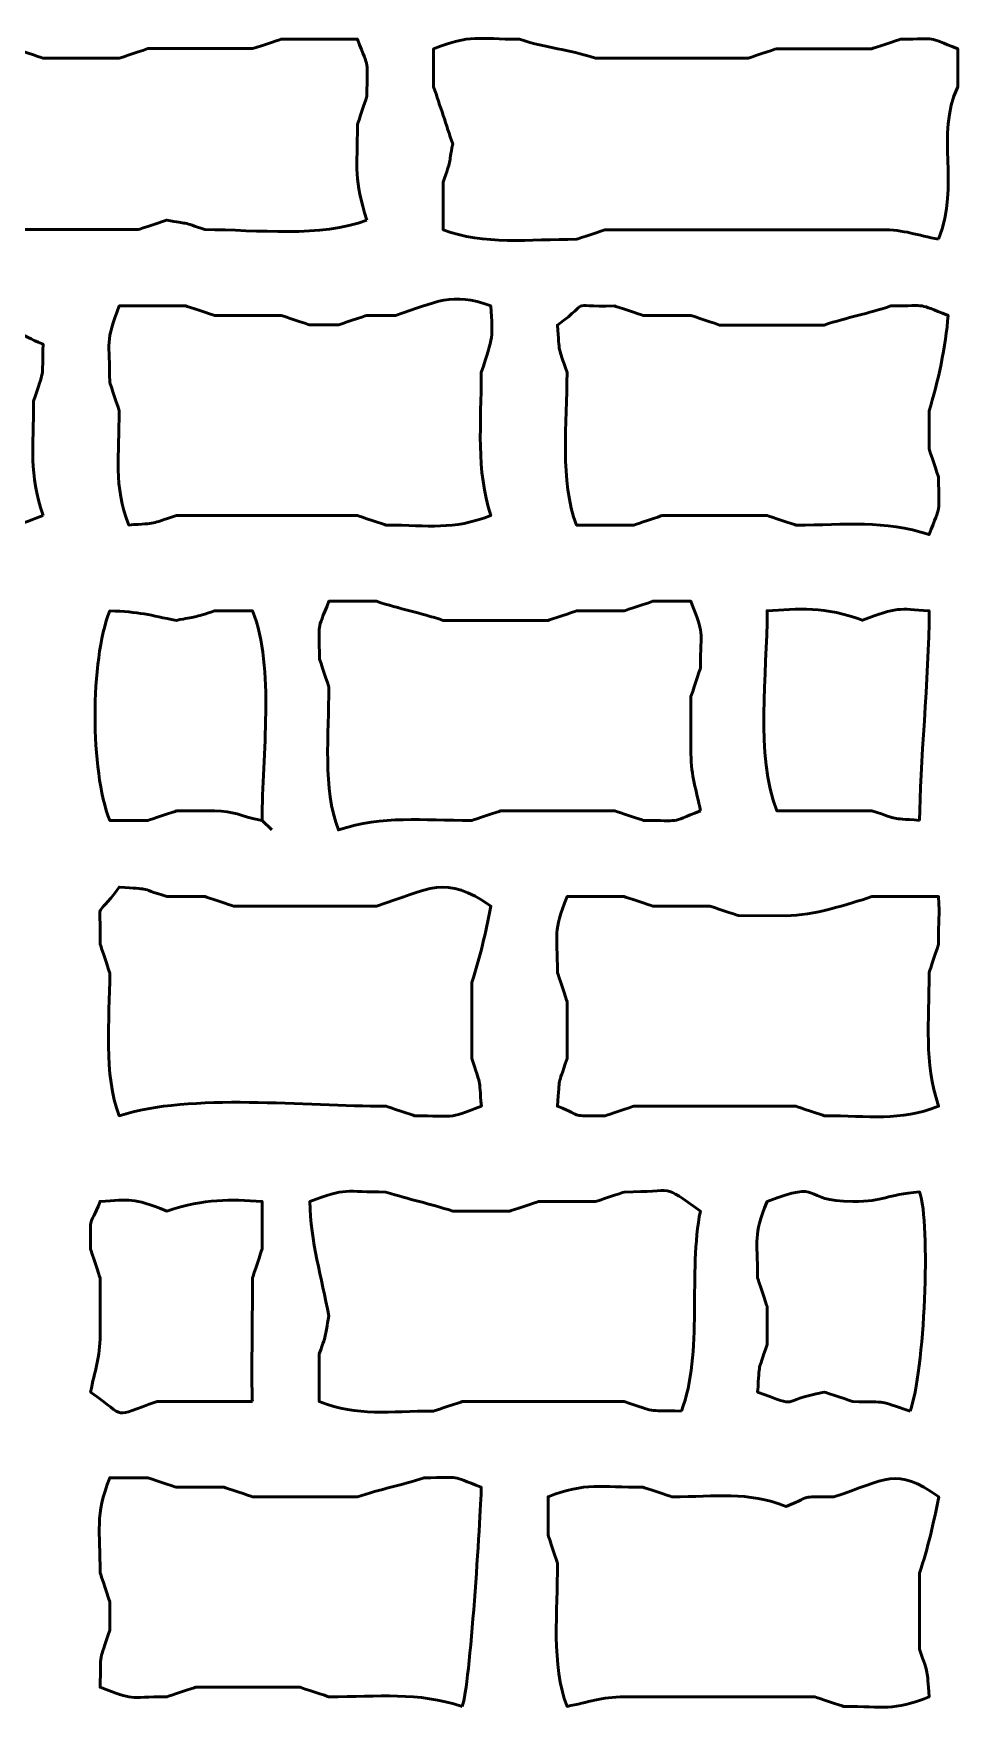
# Model space of a CAD drawing. Header units: centimetres. Extents: x -27.1 to 25.8, y -20 to 19.
# Drawn here: x 22.417 to 23.514, y -1.763 to 0.224 of the extents above; entities that cross this region are included whole.
import ezdxf

# ---------------------------------------------------------------- set-up
doc = ezdxf.new("R2010")
doc.units = ezdxf.units.CM
doc.header["$MEASUREMENT"] = 0
doc.layers.add('layer 1', color=7, linetype='Continuous')

msp = doc.modelspace()

# ---------------------------------------------------------------- linework, layer by layer
at = {"layer": 'layer 1', "color": 225, "lineweight": 50}
for points, knots in [([(22.81125, 0.00298), (22.75699, -0.01808), (22.68156, -0.00829), (22.61945, -0.00829), (22.61945, -0.00829), (22.59172, 0.00167), (22.60011, -0.00199), (22.57432, 0.00298), (22.57432, 0.00298), (22.57366, 0.00271), (22.54237, -0.00761), (22.54048, -0.0083), (22.54048, -0.0083), (22.54048, -0.0083), (22.33738, -0.0083), (22.33738, -0.0083), (22.33738, -0.0083), (22.33672, -0.00857), (22.30543, -0.01889), (22.30353, -0.01958), (22.30353, -0.01958), (22.24081, -0.01959), (22.25034, -0.03145), (22.20199, 0.00298), (22.20199, 0.00298), (22.20505, 0.04172), (22.20159, 0.02332), (22.21328, 0.05938), (22.21328, 0.05938), (22.21328, 0.05938), (22.21328, 0.09323), (22.21328, 0.09323), (22.21328, 0.09323), (22.21328, 0.14041), (22.1947, 0.15388), (22.19069, 0.20606), (22.19069, 0.20606), (22.2368, 0.22394), (22.26256, 0.21735), (22.31483, 0.21735), (22.31483, 0.21735), (22.31549, 0.21708), (22.34678, 0.20675), (22.34867, 0.20605), (22.34867, 0.20605), (22.34867, 0.20605), (22.39379, 0.20606), (22.39379, 0.20606), (22.39379, 0.20606), (22.39446, 0.20579), (22.42577, 0.19546), (22.42765, 0.19479), (22.42765, 0.19479), (22.42765, 0.19479), (22.51792, 0.19479), (22.51792, 0.19479), (22.51792, 0.19479), (22.51859, 0.19506), (22.54986, 0.20537), (22.55177, 0.20605), (22.55177, 0.20605), (22.55177, 0.20605), (22.67587, 0.20605), (22.67587, 0.20605), (22.67587, 0.20605), (22.67654, 0.20632), (22.70783, 0.21667), (22.70972, 0.21735), (22.70972, 0.21735), (22.70972, 0.21735), (22.79998, 0.21733), (22.79998, 0.21733), (22.79998, 0.21733), (22.81497, 0.17874), (22.81126, 0.19603), (22.81125, 0.14965), (22.81125, 0.14965), (22.81098, 0.14898), (22.80066, 0.11769), (22.79998, 0.1158), (22.79998, 0.1158), (22.79998, 0.06261), (22.7955, 0.05161), (22.81125, 0.00298)], [0, 0, 0, 0, 0.0454545, 0.0454545, 0.0454545, 0.0454545, 0.0909091, 0.0909091, 0.0909091, 0.0909091, 0.1363636, 0.1363636, 0.1363636, 0.1363636, 0.1818182, 0.1818182, 0.1818182, 0.1818182, 0.2272727, 0.2272727, 0.2272727, 0.2272727, 0.2727273, 0.2727273, 0.2727273, 0.2727273, 0.3181818, 0.3181818, 0.3181818, 0.3181818, 0.3636364, 0.3636364, 0.3636364, 0.3636364, 0.4090909, 0.4090909, 0.4090909, 0.4090909, 0.4545455, 0.4545455, 0.4545455, 0.4545455, 0.5, 0.5, 0.5, 0.5, 0.5454545, 0.5454545, 0.5454545, 0.5454545, 0.5909091, 0.5909091, 0.5909091, 0.5909091, 0.6363636, 0.6363636, 0.6363636, 0.6363636, 0.6818182, 0.6818182, 0.6818182, 0.6818182, 0.7272727, 0.7272727, 0.7272727, 0.7272727, 0.7727273, 0.7727273, 0.7727273, 0.7727273, 0.8181818, 0.8181818, 0.8181818, 0.8181818, 0.8636364, 0.8636364, 0.8636364, 0.8636364, 0.9090909, 0.9090909, 0.9090909, 0.9090909, 1, 1, 1, 1]), ([(23.48821, -0.01968), (23.46322, -0.01494), (23.44758, -0.00839), (23.42052, -0.00838), (23.42052, -0.00838), (23.42052, -0.00838), (23.2513, -0.00838), (23.2513, -0.00838), (23.2513, -0.00838), (23.2513, -0.00838), (23.09335, -0.00839), (23.09335, -0.00839), (23.09335, -0.00839), (23.09268, -0.00866), (23.06138, -0.01898), (23.0595, -0.01968), (23.0595, -0.01968), (23.00393, -0.01966), (22.94916, -0.02685), (22.90154, -0.00838), (22.90154, -0.00838), (22.90154, -0.00838), (22.90154, 0.04803), (22.90154, 0.04803), (22.90154, 0.04803), (22.91152, 0.07575), (22.90784, 0.06737), (22.91283, 0.09316), (22.91283, 0.09316), (22.90501, 0.11574), (22.89806, 0.13825), (22.89027, 0.16085), (22.89027, 0.16085), (22.89027, 0.16085), (22.89027, 0.20596), (22.89027, 0.20596), (22.89027, 0.20596), (22.9347, 0.22322), (22.94179, 0.21725), (22.99181, 0.21725), (22.99181, 0.21725), (23.02685, 0.20588), (23.04704, 0.20605), (23.08208, 0.19469), (23.08208, 0.19469), (23.08208, 0.19469), (23.12721, 0.19471), (23.12721, 0.19471), (23.12721, 0.19471), (23.12721, 0.19471), (23.2626, 0.19471), (23.2626, 0.19471), (23.2626, 0.19471), (23.26327, 0.19498), (23.29455, 0.20528), (23.29643, 0.20596), (23.29643, 0.20596), (23.29643, 0.20596), (23.40925, 0.20596), (23.40925, 0.20596), (23.40925, 0.20596), (23.40992, 0.20623), (23.44122, 0.21658), (23.44311, 0.21726), (23.44311, 0.21726), (23.48949, 0.21725), (23.4722, 0.22096), (23.5108, 0.20596), (23.5108, 0.20596), (23.5108, 0.20596), (23.5108, 0.16085), (23.5108, 0.16085), (23.5108, 0.16085), (23.48404, 0.10207), (23.51405, 0.04679), (23.48821, -0.01968)], [0, 0, 0, 0, 0.05, 0.05, 0.05, 0.05, 0.1, 0.1, 0.1, 0.1, 0.15, 0.15, 0.15, 0.15, 0.2, 0.2, 0.2, 0.2, 0.25, 0.25, 0.25, 0.25, 0.3, 0.3, 0.3, 0.3, 0.35, 0.35, 0.35, 0.35, 0.4, 0.4, 0.4, 0.4, 0.45, 0.45, 0.45, 0.45, 0.5, 0.5, 0.5, 0.5, 0.55, 0.55, 0.55, 0.55, 0.6, 0.6, 0.6, 0.6, 0.65, 0.65, 0.65, 0.65, 0.7, 0.7, 0.7, 0.7, 0.75, 0.75, 0.75, 0.75, 0.8, 0.8, 0.8, 0.8, 0.85, 0.85, 0.85, 0.85, 0.9, 0.9, 0.9, 0.9, 1, 1, 1, 1]), ([(22.94664, -0.17758), (22.94666, -0.23892), (22.94027, -0.29234), (22.95794, -0.34682), (22.95794, -0.34682), (22.91184, -0.3647), (22.88609, -0.35811), (22.83382, -0.35811), (22.83382, -0.35811), (22.83315, -0.35784), (22.80185, -0.34749), (22.79998, -0.34681), (22.79998, -0.34681), (22.79998, -0.34681), (22.67587, -0.34681), (22.67587, -0.34681), (22.67587, -0.34681), (22.67587, -0.34681), (22.61947, -0.34682), (22.61947, -0.34682), (22.61947, -0.34682), (22.61947, -0.34682), (22.58562, -0.34681), (22.58562, -0.34681), (22.58562, -0.34681), (22.55251, -0.35778), (22.56486, -0.35536), (22.52919, -0.35811), (22.52919, -0.35811), (22.5111, -0.31141), (22.51794, -0.27609), (22.51794, -0.22271), (22.51794, -0.22271), (22.51767, -0.22205), (22.50733, -0.19076), (22.50665, -0.18887), (22.50665, -0.18887), (22.50665, -0.14), (22.50118, -0.14181), (22.51794, -0.09861), (22.51794, -0.09861), (22.51794, -0.09861), (22.59691, -0.09859), (22.59691, -0.09859), (22.59691, -0.09859), (22.59758, -0.09886), (22.62888, -0.1092), (22.63076, -0.10988), (22.63076, -0.10988), (22.63076, -0.10988), (22.70974, -0.10987), (22.70974, -0.10987), (22.70974, -0.10987), (22.71041, -0.11014), (22.7417, -0.12047), (22.74359, -0.12117), (22.74359, -0.12117), (22.74359, -0.12117), (22.77743, -0.12115), (22.77743, -0.12115), (22.77743, -0.12115), (22.7781, -0.12088), (22.80939, -0.11056), (22.81128, -0.10987), (22.81128, -0.10987), (22.81128, -0.10987), (22.84512, -0.10988), (22.84512, -0.10988), (22.84512, -0.10988), (22.89429, -0.09395), (22.91136, -0.08154), (22.95796, -0.09861), (22.95796, -0.09861), (22.9604, -0.13703), (22.96093, -0.13355), (22.94664, -0.17758)], [0, 0, 0, 0, 0.05, 0.05, 0.05, 0.05, 0.1, 0.1, 0.1, 0.1, 0.15, 0.15, 0.15, 0.15, 0.2, 0.2, 0.2, 0.2, 0.25, 0.25, 0.25, 0.25, 0.3, 0.3, 0.3, 0.3, 0.35, 0.35, 0.35, 0.35, 0.4, 0.4, 0.4, 0.4, 0.45, 0.45, 0.45, 0.45, 0.5, 0.5, 0.5, 0.5, 0.55, 0.55, 0.55, 0.55, 0.6, 0.6, 0.6, 0.6, 0.65, 0.65, 0.65, 0.65, 0.7, 0.7, 0.7, 0.7, 0.75, 0.75, 0.75, 0.75, 0.8, 0.8, 0.8, 0.8, 0.85, 0.85, 0.85, 0.85, 0.9, 0.9, 0.9, 0.9, 1, 1, 1, 1]), ([(23.47689, -0.22277), (23.47689, -0.22277), (23.47691, -0.2679), (23.47691, -0.2679), (23.47691, -0.2679), (23.47718, -0.26857), (23.4875, -0.29986), (23.4882, -0.30175), (23.4882, -0.30175), (23.4882, -0.34811), (23.49191, -0.33083), (23.47691, -0.36943), (23.47691, -0.36943), (23.42332, -0.35205), (23.37879, -0.35813), (23.31896, -0.35813), (23.31896, -0.35813), (23.31829, -0.35786), (23.287, -0.34754), (23.28511, -0.34685), (23.28511, -0.34685), (23.28511, -0.34685), (23.16101, -0.34686), (23.16101, -0.34686), (23.16101, -0.34686), (23.16034, -0.34713), (23.12904, -0.35745), (23.12716, -0.35815), (23.12716, -0.35815), (23.12716, -0.35815), (23.05948, -0.35815), (23.05948, -0.35815), (23.05948, -0.35815), (23.0395, -0.30669), (23.04819, -0.23671), (23.04819, -0.17763), (23.04819, -0.17763), (23.03722, -0.14451), (23.03965, -0.15687), (23.0369, -0.12121), (23.0369, -0.12121), (23.08031, -0.09028), (23.04401, -0.09997), (23.10459, -0.09865), (23.10459, -0.09865), (23.10526, -0.09892), (23.13656, -0.10925), (23.13844, -0.10992), (23.13844, -0.10992), (23.13844, -0.10992), (23.19485, -0.10994), (23.19485, -0.10994), (23.19485, -0.10994), (23.19552, -0.11021), (23.22679, -0.12054), (23.2287, -0.12121), (23.2287, -0.12121), (23.2287, -0.12121), (23.30767, -0.12121), (23.30767, -0.12121), (23.30767, -0.12121), (23.30767, -0.12121), (23.31896, -0.12121), (23.31896, -0.12121), (23.31896, -0.12121), (23.31896, -0.12121), (23.3528, -0.12121), (23.3528, -0.12121), (23.3528, -0.12121), (23.38088, -0.11213), (23.40371, -0.10776), (23.43179, -0.09865), (23.43179, -0.09865), (23.47816, -0.09865), (23.46089, -0.09495), (23.49948, -0.10994), (23.49948, -0.10994), (23.49677, -0.14523), (23.48733, -0.19065), (23.47689, -0.22277)], [0, 0, 0, 0, 0.047619, 0.047619, 0.047619, 0.047619, 0.0952381, 0.0952381, 0.0952381, 0.0952381, 0.1428571, 0.1428571, 0.1428571, 0.1428571, 0.1904762, 0.1904762, 0.1904762, 0.1904762, 0.2380952, 0.2380952, 0.2380952, 0.2380952, 0.2857143, 0.2857143, 0.2857143, 0.2857143, 0.3333333, 0.3333333, 0.3333333, 0.3333333, 0.3809524, 0.3809524, 0.3809524, 0.3809524, 0.4285714, 0.4285714, 0.4285714, 0.4285714, 0.4761905, 0.4761905, 0.4761905, 0.4761905, 0.5238095, 0.5238095, 0.5238095, 0.5238095, 0.5714286, 0.5714286, 0.5714286, 0.5714286, 0.6190476, 0.6190476, 0.6190476, 0.6190476, 0.6666667, 0.6666667, 0.6666667, 0.6666667, 0.7142857, 0.7142857, 0.7142857, 0.7142857, 0.7619048, 0.7619048, 0.7619048, 0.7619048, 0.8095238, 0.8095238, 0.8095238, 0.8095238, 0.8571429, 0.8571429, 0.8571429, 0.8571429, 0.9047619, 0.9047619, 0.9047619, 0.9047619, 1, 1, 1, 1]), ([(22.42773, -0.34683), (22.38632, -0.36292), (22.39642, -0.35812), (22.34876, -0.35811), (22.34876, -0.35811), (22.34809, -0.35784), (22.31679, -0.34752), (22.31491, -0.34683), (22.31491, -0.34683), (22.31491, -0.34683), (22.24722, -0.34682), (22.24722, -0.34682), (22.24722, -0.34682), (22.20907, -0.34682), (22.20914, -0.35496), (22.16823, -0.35811), (22.16823, -0.35811), (22.14643, -0.30199), (22.14644, -0.18857), (22.16823, -0.13245), (22.16823, -0.13245), (22.16823, -0.13245), (22.22464, -0.13247), (22.22464, -0.13247), (22.22464, -0.13247), (22.2253, -0.13274), (22.25659, -0.14304), (22.25848, -0.14372), (22.25848, -0.14372), (22.25848, -0.14372), (22.29233, -0.14372), (22.29233, -0.14372), (22.29233, -0.14372), (22.29233, -0.14372), (22.33746, -0.14374), (22.33746, -0.14374), (22.33746, -0.14374), (22.33812, -0.14347), (22.36941, -0.13315), (22.37129, -0.13245), (22.37129, -0.13245), (22.41664, -0.13247), (22.39362, -0.13049), (22.42772, -0.14374), (22.42772, -0.14374), (22.42678, -0.18809), (22.42935, -0.17158), (22.41645, -0.21143), (22.41645, -0.21143), (22.41645, -0.26809), (22.41104, -0.29539), (22.42773, -0.34683)], [0, 0, 0, 0, 0.0714286, 0.0714286, 0.0714286, 0.0714286, 0.1428571, 0.1428571, 0.1428571, 0.1428571, 0.2142857, 0.2142857, 0.2142857, 0.2142857, 0.2857143, 0.2857143, 0.2857143, 0.2857143, 0.3571429, 0.3571429, 0.3571429, 0.3571429, 0.4285714, 0.4285714, 0.4285714, 0.4285714, 0.5, 0.5, 0.5, 0.5, 0.5714286, 0.5714286, 0.5714286, 0.5714286, 0.6428571, 0.6428571, 0.6428571, 0.6428571, 0.7142857, 0.7142857, 0.7142857, 0.7142857, 0.7857143, 0.7857143, 0.7857143, 0.7857143, 0.8571429, 0.8571429, 0.8571429, 0.8571429, 1, 1, 1, 1]), ([(23.20624, -0.69664), (23.16765, -0.71162), (23.18493, -0.70792), (23.13855, -0.70792), (23.13855, -0.70792), (23.13788, -0.70765), (23.10658, -0.6973), (23.10471, -0.69664), (23.10471, -0.69664), (23.10471, -0.69664), (23.07086, -0.69662), (23.07086, -0.69662), (23.07086, -0.69662), (23.07086, -0.69662), (22.96931, -0.69662), (22.96931, -0.69662), (22.96931, -0.69662), (22.96865, -0.69689), (22.93736, -0.70724), (22.93545, -0.70791), (22.93545, -0.70791), (22.87564, -0.70791), (22.83109, -0.70182), (22.77752, -0.71919), (22.77752, -0.71919), (22.75864, -0.67054), (22.76622, -0.60599), (22.76623, -0.54994), (22.76623, -0.54994), (22.76596, -0.54927), (22.75563, -0.51799), (22.75496, -0.5161), (22.75496, -0.5161), (22.75496, -0.46973), (22.75125, -0.48702), (22.76623, -0.44841), (22.76623, -0.44841), (22.76623, -0.44841), (22.82265, -0.44842), (22.82265, -0.44842), (22.82265, -0.44842), (22.85071, -0.45752), (22.87355, -0.46187), (22.90162, -0.471), (22.90162, -0.471), (22.90162, -0.471), (22.93547, -0.471), (22.93547, -0.471), (22.93547, -0.471), (22.93547, -0.471), (22.94676, -0.471), (22.94676, -0.471), (22.94676, -0.471), (22.94676, -0.471), (23.02574, -0.471), (23.02574, -0.471), (23.02574, -0.471), (23.02641, -0.47073), (23.0577, -0.46038), (23.05959, -0.45971), (23.05959, -0.45971), (23.05959, -0.45971), (23.11599, -0.45971), (23.11599, -0.45971), (23.11599, -0.45971), (23.11666, -0.45944), (23.14795, -0.44909), (23.14984, -0.44842), (23.14984, -0.44842), (23.14984, -0.44842), (23.19497, -0.44841), (23.19497, -0.44841), (23.19497, -0.44841), (23.21104, -0.48983), (23.20624, -0.47972), (23.20622, -0.5274), (23.20622, -0.5274), (23.20595, -0.52807), (23.19565, -0.55937), (23.19497, -0.56124), (23.19497, -0.56124), (23.19497, -0.56124), (23.19495, -0.62893), (23.19495, -0.62893), (23.19495, -0.62893), (23.19497, -0.656), (23.20152, -0.67165), (23.20624, -0.69664)], [0, 0, 0, 0, 0.0434783, 0.0434783, 0.0434783, 0.0434783, 0.0869565, 0.0869565, 0.0869565, 0.0869565, 0.1304348, 0.1304348, 0.1304348, 0.1304348, 0.173913, 0.173913, 0.173913, 0.173913, 0.2173913, 0.2173913, 0.2173913, 0.2173913, 0.2608696, 0.2608696, 0.2608696, 0.2608696, 0.3043478, 0.3043478, 0.3043478, 0.3043478, 0.3478261, 0.3478261, 0.3478261, 0.3478261, 0.3913043, 0.3913043, 0.3913043, 0.3913043, 0.4347826, 0.4347826, 0.4347826, 0.4347826, 0.4782609, 0.4782609, 0.4782609, 0.4782609, 0.5217391, 0.5217391, 0.5217391, 0.5217391, 0.5652174, 0.5652174, 0.5652174, 0.5652174, 0.6086957, 0.6086957, 0.6086957, 0.6086957, 0.6521739, 0.6521739, 0.6521739, 0.6521739, 0.6956522, 0.6956522, 0.6956522, 0.6956522, 0.7391304, 0.7391304, 0.7391304, 0.7391304, 0.7826087, 0.7826087, 0.7826087, 0.7826087, 0.826087, 0.826087, 0.826087, 0.826087, 0.8695652, 0.8695652, 0.8695652, 0.8695652, 0.9130435, 0.9130435, 0.9130435, 0.9130435, 1, 1, 1, 1]), ([(23.46569, -0.70784), (23.42695, -0.70479), (23.44535, -0.70823), (23.40928, -0.69656), (23.40928, -0.69656), (23.40928, -0.69656), (23.29646, -0.69655), (23.29646, -0.69655), (23.29646, -0.69655), (23.27106, -0.63111), (23.28517, -0.53389), (23.28517, -0.45961), (23.28517, -0.45961), (23.32062, -0.45735), (23.35512, -0.45425), (23.39801, -0.4709), (23.39801, -0.4709), (23.44002, -0.45459), (23.44022, -0.45728), (23.47698, -0.45962), (23.47698, -0.45962), (23.47698, -0.53904), (23.46571, -0.64525), (23.46569, -0.70784)], [0, 0, 0, 0, 0.1428571, 0.1428571, 0.1428571, 0.1428571, 0.2857143, 0.2857143, 0.2857143, 0.2857143, 0.4285714, 0.4285714, 0.4285714, 0.4285714, 0.5714286, 0.5714286, 0.5714286, 0.5714286, 0.7142857, 0.7142857, 0.7142857, 0.7142857, 1, 1, 1, 1]), ([(22.68719, -0.70796), (22.6594, -0.70259), (22.65464, -0.69668), (22.63077, -0.69666), (22.63077, -0.69666), (22.63077, -0.69666), (22.58565, -0.69668), (22.58565, -0.69668), (22.58565, -0.69668), (22.58499, -0.69695), (22.55369, -0.70727), (22.55181, -0.70795), (22.55181, -0.70795), (22.55181, -0.70795), (22.50668, -0.70796), (22.50668, -0.70796), (22.50668, -0.70796), (22.48348, -0.64816), (22.48348, -0.51951), (22.50666, -0.45974), (22.50666, -0.45974), (22.54184, -0.46053), (22.55388, -0.46501), (22.58565, -0.47102), (22.58565, -0.47102), (22.60989, -0.46592), (22.60504, -0.46827), (22.63077, -0.45974), (22.63077, -0.45974), (22.63077, -0.45974), (22.6759, -0.45972), (22.6759, -0.45972), (22.6759, -0.45972), (22.7024, -0.52795), (22.68719, -0.63064), (22.68719, -0.70796), (22.68719, -0.70796), (22.68719, -0.70796), (22.69846, -0.71924), (22.69846, -0.71924)], [0, 0, 0, 0, 0.0909091, 0.0909091, 0.0909091, 0.0909091, 0.1818182, 0.1818182, 0.1818182, 0.1818182, 0.2727273, 0.2727273, 0.2727273, 0.2727273, 0.3636364, 0.3636364, 0.3636364, 0.3636364, 0.4545455, 0.4545455, 0.4545455, 0.4545455, 0.5454545, 0.5454545, 0.5454545, 0.5454545, 0.6363636, 0.6363636, 0.6363636, 0.6363636, 0.7272727, 0.7272727, 0.7272727, 0.7272727, 0.8181818, 0.8181818, 0.8181818, 0.8181818, 1, 1, 1, 1]), ([(22.93545, -0.89973), (22.93545, -0.89973), (22.93545, -0.93357), (22.93545, -0.93357), (22.93545, -0.93357), (22.93545, -0.93357), (22.93545, -0.95613), (22.93545, -0.95613), (22.93545, -0.95613), (22.93545, -0.95613), (22.93545, -0.98998), (22.93545, -0.98998), (22.93545, -0.98998), (22.94643, -1.0231), (22.94401, -1.01074), (22.94674, -1.04639), (22.94674, -1.04639), (22.90532, -1.06247), (22.91543, -1.05767), (22.86775, -1.05768), (22.86775, -1.05768), (22.86708, -1.05741), (22.8358, -1.04708), (22.83391, -1.04639), (22.83391, -1.04639), (22.73878, -1.04641), (22.60227, -1.03035), (22.51801, -1.05767), (22.51801, -1.05767), (22.4991, -1.00901), (22.50672, -0.94448), (22.50672, -0.88843), (22.50672, -0.88843), (22.50645, -0.88776), (22.49612, -0.85648), (22.49543, -0.85459), (22.49543, -0.85459), (22.49677, -0.79399), (22.48706, -0.83031), (22.51801, -0.7869), (22.51801, -0.7869), (22.55674, -0.78995), (22.53833, -0.7865), (22.57441, -0.7982), (22.57441, -0.7982), (22.57441, -0.7982), (22.61954, -0.79818), (22.61954, -0.79818), (22.61954, -0.79818), (22.62021, -0.79845), (22.65148, -0.8088), (22.65338, -0.80947), (22.65338, -0.80947), (22.65338, -0.80947), (22.72107, -0.80947), (22.72107, -0.80947), (22.72107, -0.80947), (22.72107, -0.80947), (22.78876, -0.80948), (22.78876, -0.80948), (22.78876, -0.80948), (22.78876, -0.80948), (22.82259, -0.80947), (22.82259, -0.80947), (22.82259, -0.80947), (22.88531, -0.78914), (22.90413, -0.7711), (22.95798, -0.80947), (22.95798, -0.80947), (22.95192, -0.84166), (22.94531, -0.86927), (22.93545, -0.89973)], [0, 0, 0, 0, 0.0526316, 0.0526316, 0.0526316, 0.0526316, 0.1052632, 0.1052632, 0.1052632, 0.1052632, 0.1578947, 0.1578947, 0.1578947, 0.1578947, 0.2105263, 0.2105263, 0.2105263, 0.2105263, 0.2631579, 0.2631579, 0.2631579, 0.2631579, 0.3157895, 0.3157895, 0.3157895, 0.3157895, 0.3684211, 0.3684211, 0.3684211, 0.3684211, 0.4210526, 0.4210526, 0.4210526, 0.4210526, 0.4736842, 0.4736842, 0.4736842, 0.4736842, 0.5263158, 0.5263158, 0.5263158, 0.5263158, 0.5789474, 0.5789474, 0.5789474, 0.5789474, 0.6315789, 0.6315789, 0.6315789, 0.6315789, 0.6842105, 0.6842105, 0.6842105, 0.6842105, 0.7368421, 0.7368421, 0.7368421, 0.7368421, 0.7894737, 0.7894737, 0.7894737, 0.7894737, 0.8421053, 0.8421053, 0.8421053, 0.8421053, 0.8947368, 0.8947368, 0.8947368, 0.8947368, 1, 1, 1, 1]), ([(23.48821, -0.85454), (23.48794, -0.85521), (23.47761, -0.88653), (23.47692, -0.88839), (23.47692, -0.88839), (23.47691, -0.94822), (23.47085, -0.99276), (23.48821, -1.04637), (23.48821, -1.04637), (23.44153, -1.06448), (23.40619, -1.05764), (23.3528, -1.05762), (23.3528, -1.05762), (23.35214, -1.05735), (23.32086, -1.04705), (23.31897, -1.04637), (23.31897, -1.04637), (23.31897, -1.04637), (23.18357, -1.04637), (23.18357, -1.04637), (23.18357, -1.04637), (23.18357, -1.04637), (23.12716, -1.04635), (23.12716, -1.04635), (23.12716, -1.04635), (23.1265, -1.04662), (23.09521, -1.05696), (23.09333, -1.05764), (23.09333, -1.05764), (23.04799, -1.05762), (23.07102, -1.0596), (23.03692, -1.04635), (23.03692, -1.04635), (23.03996, -1.0076), (23.03652, -1.02601), (23.0482, -0.98993), (23.0482, -0.98993), (23.0482, -0.98993), (23.0482, -0.92225), (23.0482, -0.92225), (23.0482, -0.92225), (23.04793, -0.92158), (23.0376, -0.89029), (23.03692, -0.8884), (23.03692, -0.8884), (23.03692, -0.83955), (23.03144, -0.84134), (23.0482, -0.79814), (23.0482, -0.79814), (23.0482, -0.79814), (23.11589, -0.79815), (23.11589, -0.79815), (23.11589, -0.79815), (23.11656, -0.79842), (23.14785, -0.80874), (23.14974, -0.80943), (23.14974, -0.80943), (23.14974, -0.80943), (23.21743, -0.80944), (23.21743, -0.80944), (23.21743, -0.80944), (23.21809, -0.80971), (23.24938, -0.82002), (23.25127, -0.8207), (23.25127, -0.8207), (23.25127, -0.8207), (23.30767, -0.82071), (23.30767, -0.82071), (23.30767, -0.82071), (23.33947, -0.8207), (23.38048, -0.80745), (23.40922, -0.79815), (23.40922, -0.79815), (23.40922, -0.79815), (23.48821, -0.79814), (23.48821, -0.79814), (23.48821, -0.79814), (23.48989, -0.82378), (23.48741, -0.82263), (23.48821, -0.85454)], [0, 0, 0, 0, 0.047619, 0.047619, 0.047619, 0.047619, 0.0952381, 0.0952381, 0.0952381, 0.0952381, 0.1428571, 0.1428571, 0.1428571, 0.1428571, 0.1904762, 0.1904762, 0.1904762, 0.1904762, 0.2380952, 0.2380952, 0.2380952, 0.2380952, 0.2857143, 0.2857143, 0.2857143, 0.2857143, 0.3333333, 0.3333333, 0.3333333, 0.3333333, 0.3809524, 0.3809524, 0.3809524, 0.3809524, 0.4285714, 0.4285714, 0.4285714, 0.4285714, 0.4761905, 0.4761905, 0.4761905, 0.4761905, 0.5238095, 0.5238095, 0.5238095, 0.5238095, 0.5714286, 0.5714286, 0.5714286, 0.5714286, 0.6190476, 0.6190476, 0.6190476, 0.6190476, 0.6666667, 0.6666667, 0.6666667, 0.6666667, 0.7142857, 0.7142857, 0.7142857, 0.7142857, 0.7619048, 0.7619048, 0.7619048, 0.7619048, 0.8095238, 0.8095238, 0.8095238, 0.8095238, 0.8571429, 0.8571429, 0.8571429, 0.8571429, 0.9047619, 0.9047619, 0.9047619, 0.9047619, 1, 1, 1, 1]), ([(23.45437, -1.40744), (23.41452, -1.39452), (23.43103, -1.39711), (23.38668, -1.39615), (23.38668, -1.39615), (23.38601, -1.39588), (23.35472, -1.38555), (23.35282, -1.38488), (23.35282, -1.38488), (23.29533, -1.39574), (23.32786, -1.40465), (23.27384, -1.38488), (23.27384, -1.38488), (23.27688, -1.34613), (23.27344, -1.36454), (23.28513, -1.32846), (23.28513, -1.32846), (23.28513, -1.32846), (23.28513, -1.28335), (23.28513, -1.28335), (23.28513, -1.28335), (23.28486, -1.28268), (23.27452, -1.25138), (23.27384, -1.2495), (23.27384, -1.2495), (23.27383, -1.20065), (23.26837, -1.20243), (23.28511, -1.15923), (23.28511, -1.15923), (23.35388, -1.13253), (23.32223, -1.15921), (23.38668, -1.15923), (23.38668, -1.15923), (23.42483, -1.15923), (23.42476, -1.15108), (23.46567, -1.14794), (23.46567, -1.14794), (23.47907, -1.18454), (23.47155, -1.36318), (23.45437, -1.40744)], [0, 0, 0, 0, 0.0909091, 0.0909091, 0.0909091, 0.0909091, 0.1818182, 0.1818182, 0.1818182, 0.1818182, 0.2727273, 0.2727273, 0.2727273, 0.2727273, 0.3636364, 0.3636364, 0.3636364, 0.3636364, 0.4545455, 0.4545455, 0.4545455, 0.4545455, 0.5454545, 0.5454545, 0.5454545, 0.5454545, 0.6363636, 0.6363636, 0.6363636, 0.6363636, 0.7272727, 0.7272727, 0.7272727, 0.7272727, 0.8181818, 0.8181818, 0.8181818, 0.8181818, 1, 1, 1, 1]), ([(23.18358, -1.40744), (23.13922, -1.4065), (23.15572, -1.40909), (23.11589, -1.39615), (23.11589, -1.39615), (23.11589, -1.39615), (23.07076, -1.39617), (23.07076, -1.39617), (23.07076, -1.39617), (23.07076, -1.39617), (23.05949, -1.39617), (23.05949, -1.39617), (23.05949, -1.39617), (23.05949, -1.39617), (22.9241, -1.39617), (22.9241, -1.39617), (22.9241, -1.39617), (22.92343, -1.39644), (22.89213, -1.40677), (22.89025, -1.40744), (22.89025, -1.40744), (22.83688, -1.40745), (22.80154, -1.41429), (22.75486, -1.39617), (22.75486, -1.39617), (22.75486, -1.39617), (22.75486, -1.33976), (22.75486, -1.33976), (22.75486, -1.33976), (22.76481, -1.31203), (22.76116, -1.3204), (22.76613, -1.29463), (22.76613, -1.29463), (22.75755, -1.24915), (22.74461, -1.20733), (22.74357, -1.15924), (22.74357, -1.15924), (22.78676, -1.14247), (22.78498, -1.14797), (22.83384, -1.14796), (22.83384, -1.14796), (22.86191, -1.15707), (22.88474, -1.16142), (22.91283, -1.17051), (22.91283, -1.17051), (22.91283, -1.17051), (22.98051, -1.17053), (22.98051, -1.17053), (22.98051, -1.17053), (22.98118, -1.17026), (23.01247, -1.15992), (23.01436, -1.15923), (23.01436, -1.15923), (23.01436, -1.15923), (23.08205, -1.15924), (23.08205, -1.15924), (23.08205, -1.15924), (23.08272, -1.15897), (23.114, -1.14864), (23.11588, -1.14796), (23.11588, -1.14796), (23.17795, -1.14797), (23.15905, -1.13698), (23.20615, -1.17051), (23.20615, -1.17051), (23.19124, -1.2416), (23.20988, -1.33972), (23.18358, -1.40744)], [0, 0, 0, 0, 0.0555556, 0.0555556, 0.0555556, 0.0555556, 0.1111111, 0.1111111, 0.1111111, 0.1111111, 0.1666667, 0.1666667, 0.1666667, 0.1666667, 0.2222222, 0.2222222, 0.2222222, 0.2222222, 0.2777778, 0.2777778, 0.2777778, 0.2777778, 0.3333333, 0.3333333, 0.3333333, 0.3333333, 0.3888889, 0.3888889, 0.3888889, 0.3888889, 0.4444444, 0.4444444, 0.4444444, 0.4444444, 0.5, 0.5, 0.5, 0.5, 0.5555556, 0.5555556, 0.5555556, 0.5555556, 0.6111111, 0.6111111, 0.6111111, 0.6111111, 0.6666667, 0.6666667, 0.6666667, 0.6666667, 0.7222222, 0.7222222, 0.7222222, 0.7222222, 0.7777778, 0.7777778, 0.7777778, 0.7777778, 0.8333333, 0.8333333, 0.8333333, 0.8333333, 0.8888889, 0.8888889, 0.8888889, 0.8888889, 1, 1, 1, 1]), ([(22.67586, -1.39611), (22.67586, -1.39611), (22.56302, -1.39611), (22.56302, -1.39611), (22.56302, -1.39611), (22.50686, -1.41433), (22.52986, -1.41746), (22.48405, -1.38484), (22.48405, -1.38484), (22.48877, -1.35982), (22.49531, -1.3442), (22.49532, -1.31715), (22.49532, -1.31715), (22.49532, -1.31715), (22.49531, -1.30586), (22.49531, -1.30586), (22.49531, -1.30586), (22.49531, -1.30586), (22.49532, -1.24946), (22.49532, -1.24946), (22.49532, -1.24946), (22.49505, -1.24879), (22.48473, -1.21749), (22.48405, -1.21562), (22.48405, -1.21562), (22.48405, -1.17027), (22.48209, -1.19331), (22.49532, -1.1592), (22.49532, -1.1592), (22.53209, -1.15687), (22.53229, -1.1542), (22.57431, -1.17049), (22.57431, -1.17049), (22.62059, -1.15549), (22.64855, -1.15674), (22.68714, -1.1592), (22.68714, -1.1592), (22.68714, -1.1592), (22.68713, -1.21562), (22.68713, -1.21562), (22.68713, -1.21562), (22.68686, -1.21628), (22.67654, -1.24757), (22.67586, -1.24946), (22.67586, -1.24946), (22.67586, -1.27536), (22.67405, -1.39273), (22.67586, -1.39611)], [0, 0, 0, 0, 0.0769231, 0.0769231, 0.0769231, 0.0769231, 0.1538462, 0.1538462, 0.1538462, 0.1538462, 0.2307692, 0.2307692, 0.2307692, 0.2307692, 0.3076923, 0.3076923, 0.3076923, 0.3076923, 0.3846154, 0.3846154, 0.3846154, 0.3846154, 0.4615385, 0.4615385, 0.4615385, 0.4615385, 0.5384615, 0.5384615, 0.5384615, 0.5384615, 0.6153846, 0.6153846, 0.6153846, 0.6153846, 0.6923077, 0.6923077, 0.6923077, 0.6923077, 0.7692308, 0.7692308, 0.7692308, 0.7692308, 0.8461538, 0.8461538, 0.8461538, 0.8461538, 1, 1, 1, 1]), ([(22.92413, -1.75711), (22.87055, -1.73973), (22.82599, -1.74581), (22.76615, -1.74581), (22.76615, -1.74581), (22.76548, -1.74554), (22.73421, -1.73522), (22.73232, -1.73453), (22.73232, -1.73453), (22.73232, -1.73453), (22.6082, -1.73454), (22.6082, -1.73454), (22.6082, -1.73454), (22.60753, -1.73481), (22.57626, -1.74513), (22.57437, -1.74583), (22.57437, -1.74583), (22.52672, -1.74581), (22.5368, -1.75062), (22.49538, -1.73454), (22.49538, -1.73454), (22.49632, -1.69016), (22.49374, -1.70668), (22.50666, -1.66685), (22.50666, -1.66685), (22.50666, -1.66685), (22.50666, -1.63301), (22.50666, -1.63301), (22.50666, -1.63301), (22.50639, -1.63234), (22.49606, -1.60105), (22.49538, -1.59916), (22.49538, -1.59916), (22.49538, -1.54803), (22.48907, -1.53169), (22.50666, -1.48634), (22.50666, -1.48634), (22.50666, -1.48634), (22.55179, -1.48633), (22.55179, -1.48633), (22.55179, -1.48633), (22.55246, -1.4866), (22.58375, -1.49693), (22.58564, -1.4976), (22.58564, -1.4976), (22.58564, -1.4976), (22.64204, -1.49762), (22.64204, -1.49762), (22.64204, -1.49762), (22.64271, -1.49789), (22.674, -1.50822), (22.67589, -1.50889), (22.67589, -1.50889), (22.67589, -1.50889), (22.75488, -1.50889), (22.75488, -1.50889), (22.75488, -1.50889), (22.75488, -1.50889), (22.76615, -1.50889), (22.76615, -1.50889), (22.76615, -1.50889), (22.76615, -1.50889), (22.79999, -1.50889), (22.79999, -1.50889), (22.79999, -1.50889), (22.82807, -1.4998), (22.85089, -1.49544), (22.87898, -1.48633), (22.87898, -1.48633), (22.92536, -1.48633), (22.90806, -1.48263), (22.94667, -1.49762), (22.94667, -1.49762), (22.94587, -1.53304), (22.93319, -1.7337), (22.92413, -1.75711)], [0, 0, 0, 0, 0.05, 0.05, 0.05, 0.05, 0.1, 0.1, 0.1, 0.1, 0.15, 0.15, 0.15, 0.15, 0.2, 0.2, 0.2, 0.2, 0.25, 0.25, 0.25, 0.25, 0.3, 0.3, 0.3, 0.3, 0.35, 0.35, 0.35, 0.35, 0.4, 0.4, 0.4, 0.4, 0.45, 0.45, 0.45, 0.45, 0.5, 0.5, 0.5, 0.5, 0.55, 0.55, 0.55, 0.55, 0.6, 0.6, 0.6, 0.6, 0.65, 0.65, 0.65, 0.65, 0.7, 0.7, 0.7, 0.7, 0.75, 0.75, 0.75, 0.75, 0.8, 0.8, 0.8, 0.8, 0.85, 0.85, 0.85, 0.85, 0.9, 0.9, 0.9, 0.9, 1, 1, 1, 1]), ([(23.46569, -1.59921), (23.46569, -1.59921), (23.46571, -1.63305), (23.46571, -1.63305), (23.46571, -1.63305), (23.46571, -1.63305), (23.46571, -1.65562), (23.46571, -1.65562), (23.46571, -1.65562), (23.46571, -1.65562), (23.46571, -1.68947), (23.46571, -1.68947), (23.46571, -1.68947), (23.47668, -1.72259), (23.47425, -1.71021), (23.47698, -1.74586), (23.47698, -1.74586), (23.43255, -1.76311), (23.42545, -1.75714), (23.37543, -1.75714), (23.37543, -1.75714), (23.37476, -1.75687), (23.34348, -1.74654), (23.34159, -1.74587), (23.34159, -1.74587), (23.34159, -1.74587), (23.24004, -1.74587), (23.24004, -1.74587), (23.24004, -1.74587), (23.24004, -1.74587), (23.11593, -1.74587), (23.11593, -1.74587), (23.11593, -1.74587), (23.08887, -1.74587), (23.07323, -1.75241), (23.04825, -1.75714), (23.04825, -1.75714), (23.02937, -1.70847), (23.03696, -1.64395), (23.03696, -1.58792), (23.03696, -1.58792), (23.03669, -1.58725), (23.02637, -1.55595), (23.02569, -1.55408), (23.02569, -1.55408), (23.02569, -1.55408), (23.02569, -1.50894), (23.02569, -1.50894), (23.02569, -1.50894), (23.07103, -1.49132), (23.08738, -1.49764), (23.13851, -1.49766), (23.13851, -1.49766), (23.13918, -1.49793), (23.17048, -1.50825), (23.17235, -1.50894), (23.17235, -1.50894), (23.22573, -1.50893), (23.26106, -1.50209), (23.30774, -1.52022), (23.30774, -1.52022), (23.34378, -1.50592), (23.31852, -1.50993), (23.36416, -1.50894), (23.36416, -1.50894), (23.42622, -1.4888), (23.43739, -1.47268), (23.48827, -1.50894), (23.48827, -1.50894), (23.48218, -1.54115), (23.47559, -1.56874), (23.46569, -1.59921)], [0, 0, 0, 0, 0.0526316, 0.0526316, 0.0526316, 0.0526316, 0.1052632, 0.1052632, 0.1052632, 0.1052632, 0.1578947, 0.1578947, 0.1578947, 0.1578947, 0.2105263, 0.2105263, 0.2105263, 0.2105263, 0.2631579, 0.2631579, 0.2631579, 0.2631579, 0.3157895, 0.3157895, 0.3157895, 0.3157895, 0.3684211, 0.3684211, 0.3684211, 0.3684211, 0.4210526, 0.4210526, 0.4210526, 0.4210526, 0.4736842, 0.4736842, 0.4736842, 0.4736842, 0.5263158, 0.5263158, 0.5263158, 0.5263158, 0.5789474, 0.5789474, 0.5789474, 0.5789474, 0.6315789, 0.6315789, 0.6315789, 0.6315789, 0.6842105, 0.6842105, 0.6842105, 0.6842105, 0.7368421, 0.7368421, 0.7368421, 0.7368421, 0.7894737, 0.7894737, 0.7894737, 0.7894737, 0.8421053, 0.8421053, 0.8421053, 0.8421053, 0.8947368, 0.8947368, 0.8947368, 0.8947368, 1, 1, 1, 1])]:
    msp.add_open_spline(points, degree=3, knots=knots, dxfattribs=at)

doc.saveas('drawing.dxf')
